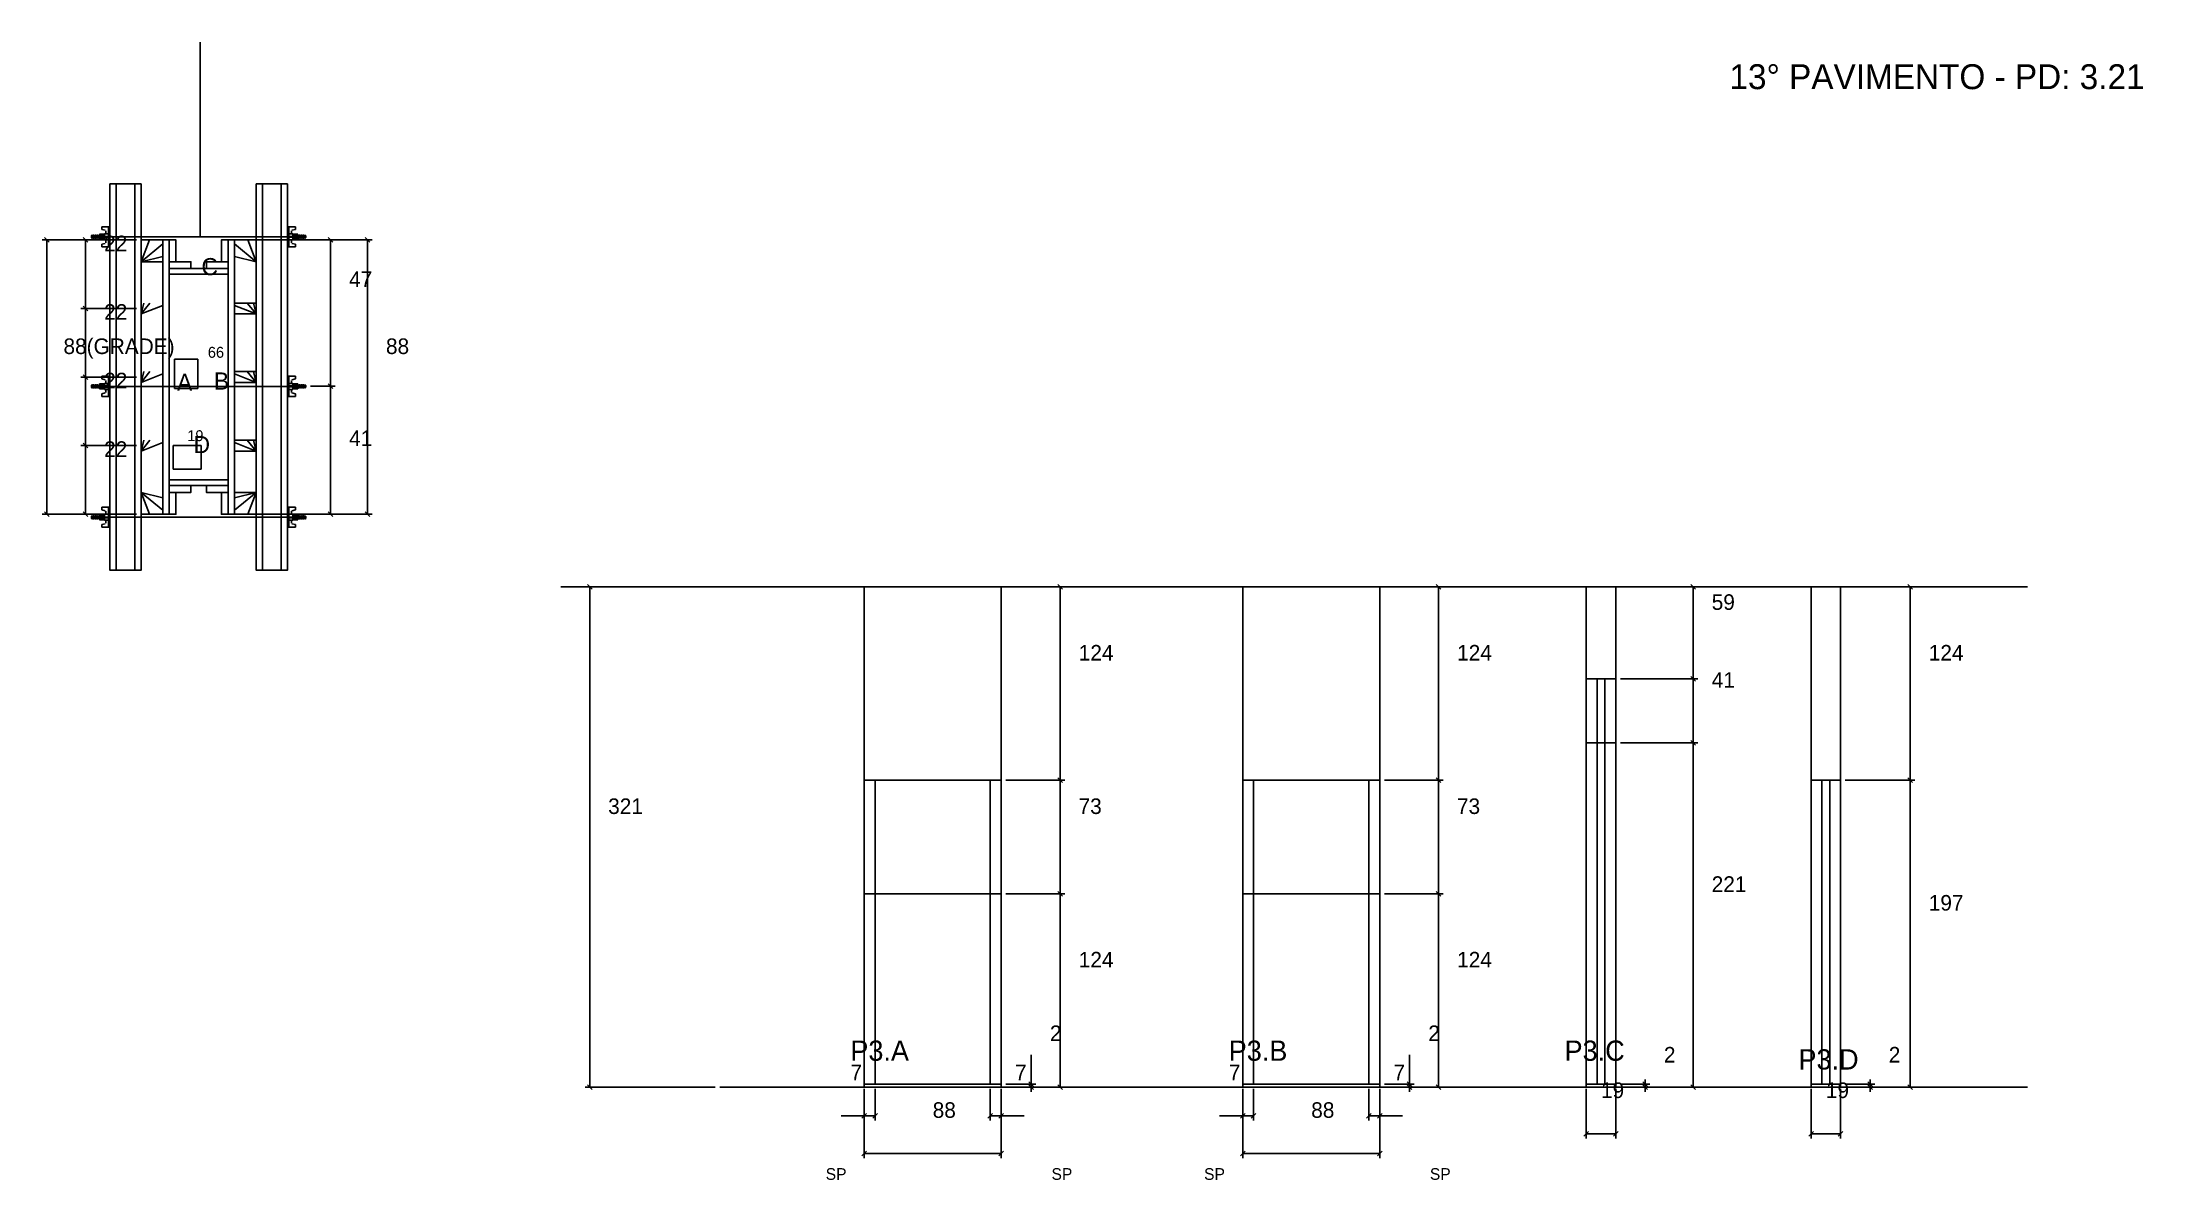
# Model space of a CAD drawing. Header units: metres. Extents: x 7681 to 9030, y 12128 to 12859.
import ezdxf

# ---------------------------------------------------------------- set-up
doc = ezdxf.new("R2010")
doc.units = ezdxf.units.M

msp = doc.modelspace()

# ---------------------------------------------------------------- linework, layer by layer
at = {"layer": '00 - FELIPE', "color": 4}
for p, q in [((8695.8, 12449.8), (8744.4, 12449.8)), ((8741.4, 12408.8), (8741.4, 12449.8)), ((8695.8, 12408.8), (8744.4, 12408.8))]:
    msp.add_line(p, q, dxfattribs=at)
at = {"layer": '00 - FELIPE'}
for p, q in [((8742.9, 12448.3), (8739.9, 12451.3)), ((8739.9, 12410.3), (8742.9, 12407.3))]:
    msp.add_line(p, q, dxfattribs=at)
at = {"layer": 'CHAPA', "color": 1}
for points in [[(7762.6, 12731.5), (7758.6, 12731.5), (7758.6, 12555.5), (7762.6, 12555.5), (7762.6, 12731.5)], [(7762.6, 12731.5), (7758.6, 12731.5), (7758.6, 12555.5), (7762.6, 12555.5), (7762.6, 12731.5)], [(7800.6, 12731.5), (7804.6, 12731.5), (7804.6, 12555.5), (7800.6, 12555.5), (7800.6, 12731.5)], [(7800.6, 12731.5), (7804.6, 12731.5), (7804.6, 12555.5), (7800.6, 12555.5), (7800.6, 12731.5)], [(7800.6, 12709.5), (7800.6, 12713.1), (7762.6, 12713.1), (7762.6, 12709.5), (7800.6, 12709.5)], [(7800.6, 12709.5), (7800.6, 12713.1), (7762.6, 12713.1), (7762.6, 12709.5), (7800.6, 12709.5)], [(7800.6, 12573.9), (7800.6, 12577.5), (7762.6, 12577.5), (7762.6, 12573.9), (7800.6, 12573.9)], [(7800.6, 12573.9), (7800.6, 12577.5), (7762.6, 12577.5), (7762.6, 12573.9), (7800.6, 12573.9)]]:
    msp.add_lwpolyline(points, dxfattribs=at)
at = {"layer": 'COTA', "color": 241}
for p, q in [((7741.6, 12731.5), (7681, 12731.5)), ((7684, 12555.5), (7684, 12731.5)), ((7741.6, 12731.5), (7705.9, 12731.5)), ((7708.9, 12731.5), (7708.9, 12687.5)), ((7807.6, 12731.5), (7893, 12731.5)), ((7841.6, 12731.5), (7869.3, 12731.5)), ((7866.3, 12731.5), (7866.3, 12637.6)), ((7890, 12555.5), (7890, 12731.5)), ((7741.6, 12687.5), (7705.9, 12687.5)), ((7741.6, 12687.5), (7705.9, 12687.5)), ((7708.9, 12687.5), (7708.9, 12643.5)), ((7741.6, 12643.5), (7705.9, 12643.5)), ((7741.6, 12643.5), (7705.9, 12643.5)), ((7708.9, 12643.5), (7708.9, 12599.5)), ((7853.4, 12637.6), (7869.3, 12637.6)), ((7853.4, 12637.6), (7869.3, 12637.6)), ((7866.3, 12555.5), (7866.3, 12637.6)), ((7741.6, 12599.5), (7705.9, 12599.5)), ((7741.6, 12599.5), (7705.9, 12599.5)), ((7708.9, 12599.5), (7708.9, 12555.5)), ((7741.6, 12555.5), (7681, 12555.5)), ((7741.6, 12555.5), (7705.9, 12555.5)), ((7807.6, 12555.5), (7893, 12555.5)), ((7841.6, 12555.5), (7869.3, 12555.5)), ((8297, 12508.8), (8209, 12508.8)), ((8209, 12384.8), (8209, 12508.8)), ((8297, 12384.8), (8297, 12508.8)), ((8540.1, 12508.8), (8452.1, 12508.8)), ((8452.1, 12384.8), (8452.1, 12508.8)), ((8540.1, 12384.8), (8540.1, 12508.8))]:
    msp.add_line(p, q, dxfattribs=at)
at = {"layer": 'COTA'}
for p, q in [((7685.5, 12730), (7682.5, 12733)), ((7710.4, 12730), (7707.4, 12733)), ((7867.8, 12730), (7864.8, 12733)), ((7891.5, 12730), (7888.5, 12733)), ((7707.4, 12689), (7710.4, 12686)), ((7710.4, 12686), (7707.4, 12689)), ((7710.4, 12642), (7707.4, 12645)), ((7707.4, 12645), (7710.4, 12642)), ((7867.8, 12636.1), (7864.8, 12639.1)), ((7864.8, 12639.1), (7867.8, 12636.1)), ((7710.4, 12598), (7707.4, 12601)), ((7707.4, 12601), (7710.4, 12598)), ((7682.5, 12557), (7685.5, 12554)), ((7707.4, 12557), (7710.4, 12554)), ((7864.8, 12557), (7867.8, 12554)), ((7888.5, 12557), (7891.5, 12554)), ((8336.4, 12507.3), (8333.4, 12510.3)), ((8579.4, 12507.3), (8576.4, 12510.3)), ((8742.9, 12507.3), (8739.9, 12510.3)), ((8882.3, 12507.3), (8879.3, 12510.3)), ((8739.9, 12451.3), (8742.9, 12448.3)), ((8742.9, 12407.3), (8739.9, 12410.3)), ((8336.4, 12383.3), (8333.4, 12386.3)), ((8333.4, 12386.3), (8336.4, 12383.3)), ((8576.4, 12386.3), (8579.4, 12383.3)), ((8579.4, 12383.3), (8576.4, 12386.3)), ((8882.3, 12383.3), (8879.3, 12386.3)), ((8879.3, 12386.3), (8882.3, 12383.3)), ((8336.4, 12310.3), (8333.4, 12313.3)), ((8333.4, 12313.3), (8336.4, 12310.3)), ((8576.4, 12313.3), (8579.4, 12310.3)), ((8579.4, 12310.3), (8576.4, 12313.3)), ((8314.8, 12191.3), (8317.8, 12188.3)), ((8317.8, 12186.3), (8314.8, 12189.3)), ((8333.4, 12189.3), (8336.4, 12186.3)), ((8557.8, 12191.3), (8560.8, 12188.3)), ((8560.8, 12186.3), (8557.8, 12189.3)), ((8576.4, 12189.3), (8579.4, 12186.3)), ((8709.1, 12191.3), (8712.1, 12188.3)), ((8712.1, 12186.3), (8709.1, 12189.3)), ((8739.9, 12189.3), (8742.9, 12186.3)), ((8853.5, 12191.3), (8856.5, 12188.3)), ((8856.5, 12186.3), (8853.5, 12189.3)), ((8879.3, 12189.3), (8882.3, 12186.3)), ((8210.5, 12170.8), (8207.5, 12167.8)), ((8214.5, 12167.8), (8217.5, 12170.8)), ((8291.5, 12170.8), (8288.5, 12167.8)), ((8295.5, 12167.8), (8298.5, 12170.8)), ((8453.6, 12170.8), (8450.6, 12167.8)), ((8457.6, 12167.8), (8460.6, 12170.8)), ((8534.6, 12170.8), (8531.6, 12167.8)), ((8538.6, 12167.8), (8541.6, 12170.8)), ((8674.2, 12159.4), (8671.2, 12156.4)), ((8690.2, 12156.4), (8693.2, 12159.4)), ((8818.6, 12159.4), (8815.6, 12156.4)), ((8834.6, 12156.4), (8837.6, 12159.4)), ((8210.5, 12146.7), (8207.5, 12143.7)), ((8295.5, 12143.7), (8298.5, 12146.7)), ((8453.6, 12146.7), (8450.6, 12143.7)), ((8538.6, 12143.7), (8541.6, 12146.7))]:
    msp.add_line(p, q, dxfattribs=at)
at = {"layer": 'COTA', "color": 180}
for p, q in [((7781, 12655.1), (7766, 12655.1)), ((7766, 12655.1), (7766, 12636.1)), ((7781, 12636.1), (7781, 12655.1)), ((7766, 12636.1), (7781, 12636.1)), ((7783.3, 12599.5), (7765.3, 12599.5)), ((7765.3, 12599.5), (7765.3, 12584.5)), ((7783.3, 12584.5), (7783.3, 12599.5)), ((7765.3, 12584.5), (7783.3, 12584.5))]:
    msp.add_line(p, q, dxfattribs=at)
at = {"layer": 'COTA', "color": 4}
for p, q in [((8300, 12508.8), (8337.9, 12508.8)), ((8334.9, 12384.8), (8334.9, 12508.8)), ((8543.1, 12508.8), (8580.9, 12508.8)), ((8577.9, 12384.8), (8577.9, 12508.8)), ((8694.7, 12508.8), (8744.4, 12508.8)), ((8741.4, 12449.8), (8741.4, 12508.8)), ((8839.1, 12508.8), (8883.8, 12508.8)), ((8880.8, 12384.8), (8880.8, 12508.8)), ((8694.7, 12449.8), (8744.4, 12449.8)), ((8694.7, 12408.8), (8744.4, 12408.8)), ((8741.4, 12187.8), (8741.4, 12408.8)), ((8300, 12384.8), (8337.9, 12384.8)), ((8300, 12384.8), (8337.9, 12384.8)), ((8334.9, 12311.8), (8334.9, 12384.8)), ((8543.1, 12384.8), (8580.9, 12384.8)), ((8543.1, 12384.8), (8580.9, 12384.8)), ((8577.9, 12311.8), (8577.9, 12384.8)), ((8839.1, 12384.8), (8883.8, 12384.8)), ((8839.1, 12384.8), (8883.8, 12384.8)), ((8880.8, 12187.8), (8880.8, 12384.8)), ((8300, 12311.8), (8337.9, 12311.8)), ((8300, 12311.8), (8337.9, 12311.8)), ((8334.9, 12187.8), (8334.9, 12311.8)), ((8543.1, 12311.8), (8580.9, 12311.8)), ((8543.1, 12311.8), (8580.9, 12311.8)), ((8577.9, 12187.8), (8577.9, 12311.8)), ((8316.3, 12189.8), (8316.3, 12208.6)), ((8559.3, 12189.8), (8559.3, 12208.6)), ((8209, 12186.8), (8209, 12142.2)), ((8209, 12184.8), (8209, 12166.3)), ((8216, 12186.8), (8216, 12166.3)), ((8290, 12186.8), (8290, 12166.3)), ((8297, 12186.8), (8297, 12142.2)), ((8297, 12184.8), (8297, 12166.3)), ((8300, 12189.8), (8319.3, 12189.8)), ((8300, 12187.8), (8337.9, 12187.8)), ((8300, 12187.8), (8319.3, 12187.8)), ((8316.3, 12187.8), (8316.3, 12189.8)), ((8316.3, 12187.8), (8316.3, 12184.8)), ((8452.1, 12186.8), (8452.1, 12142.2)), ((8452.1, 12184.8), (8452.1, 12166.3)), ((8459.1, 12186.8), (8459.1, 12166.3)), ((8533.1, 12186.8), (8533.1, 12166.3)), ((8540.1, 12186.8), (8540.1, 12142.2)), ((8540.1, 12184.8), (8540.1, 12166.3)), ((8543.1, 12189.8), (8562.3, 12189.8)), ((8543.1, 12187.8), (8580.9, 12187.8)), ((8543.1, 12187.8), (8562.3, 12187.8)), ((8559.3, 12187.8), (8559.3, 12189.8)), ((8559.3, 12187.8), (8559.3, 12184.8)), ((8672.7, 12186.8), (8672.7, 12154.9)), ((8691.7, 12186.8), (8691.7, 12154.9)), ((8694.7, 12189.8), (8713.6, 12189.8)), ((8694.7, 12187.8), (8744.4, 12187.8)), ((8694.7, 12187.8), (8713.6, 12187.8)), ((8710.6, 12189.8), (8710.6, 12192.8)), ((8710.6, 12187.8), (8710.6, 12189.8)), ((8710.6, 12187.8), (8710.6, 12184.8)), ((8817.1, 12186.8), (8817.1, 12154.9)), ((8836.1, 12186.8), (8836.1, 12154.9)), ((8839.1, 12189.8), (8858, 12189.8)), ((8839.1, 12187.8), (8883.8, 12187.8)), ((8839.1, 12187.8), (8858, 12187.8)), ((8855, 12189.8), (8855, 12192.8)), ((8855, 12187.8), (8855, 12189.8)), ((8855, 12187.8), (8855, 12184.8)), ((8209, 12169.3), (8194.3, 12169.3)), ((8216, 12169.3), (8209, 12169.3)), ((8290, 12169.3), (8297, 12169.3)), ((8297, 12169.3), (8311.8, 12169.3)), ((8452.1, 12169.3), (8437.3, 12169.3)), ((8459.1, 12169.3), (8452.1, 12169.3)), ((8533.1, 12169.3), (8540.1, 12169.3)), ((8540.1, 12169.3), (8554.8, 12169.3)), ((8672.7, 12157.9), (8691.7, 12157.9)), ((8817.1, 12157.9), (8836.1, 12157.9)), ((8297, 12145.2), (8209, 12145.2)), ((8540.1, 12145.2), (8452.1, 12145.2))]:
    msp.add_line(p, q, dxfattribs=at)
at = {"layer": 'COTA', "color": 241}
for points in [[(8209, 12384.8), (8297, 12384.8), (8297, 12508.8), (8209, 12508.8), (8209, 12384.8)], [(8452.1, 12384.8), (8540.1, 12384.8), (8540.1, 12508.8), (8452.1, 12508.8), (8452.1, 12384.8)], [(8691.7, 12449.8), (8691.7, 12508.8), (8672.7, 12508.8), (8672.7, 12449.8)], [(8672.7, 12449.8), (8691.7, 12449.8), (8691.7, 12508.8), (8672.7, 12508.8), (8672.7, 12449.8)], [(8836.1, 12384.8), (8836.1, 12508.8), (8817.1, 12508.8), (8817.1, 12384.8)], [(8836.1, 12384.8), (8836.1, 12508.8), (8817.1, 12508.8), (8817.1, 12384.8), (8836.1, 12384.8)]]:
    msp.add_lwpolyline(points, dxfattribs=at)
at = {"layer": 'Hachura'}
for p, q in [((7719.4, 12740), (7719.4, 12738.3)), ((7724.6, 12740), (7719.4, 12740)), ((7719.4, 12738.3), (7721.6, 12737.7)), ((7721.9, 12737.4), (7721.9, 12735.5)), ((7723.6, 12739.8), (7724.6, 12739.8)), ((7723.6, 12739.6), (7724.6, 12739.6)), ((7723.6, 12739.3), (7724.6, 12739.3)), ((7723.6, 12738.8), (7724.6, 12738.8)), ((7723.6, 12738), (7724.6, 12738)), ((7723.7, 12740), (7723.7, 12734.8)), ((7723.7, 12740), (7723.7, 12727.1)), ((7724.6, 12727.1), (7724.6, 12740)), ((7838.6, 12727.1), (7838.6, 12740)), ((7838.6, 12740), (7843.7, 12740)), ((7839.5, 12739.8), (7838.6, 12739.8)), ((7839.5, 12739.6), (7838.6, 12739.6)), ((7839.5, 12739.3), (7838.6, 12739.3)), ((7839.5, 12738.8), (7838.6, 12738.8)), ((7839.5, 12738), (7838.6, 12738)), ((7839.5, 12740), (7839.5, 12727.1)), ((7839.5, 12740), (7839.5, 12734.8)), ((7841.3, 12737.4), (7841.3, 12735.5)), ((7843.7, 12738.3), (7841.5, 12737.7)), ((7843.7, 12740), (7843.7, 12738.3)), ((7713.1, 12734.6), (7712.8, 12734.2)), ((7712.8, 12734.2), (7712.8, 12733)), ((7713.1, 12732.6), (7712.8, 12733)), ((7713.4, 12734.6), (7713.1, 12734.6)), ((7713.1, 12732.6), (7713.1, 12734.6)), ((7713.7, 12732.6), (7713.1, 12733.9)), ((7713.7, 12732.5), (7713.1, 12733.7)), ((7713.1, 12733.1), (7713.4, 12732.5)), ((7713.1, 12732.9), (7713.2, 12732.6)), ((7713.4, 12734.6), (7714.4, 12732.6)), ((7713.4, 12734.6), (7714.4, 12732.6)), ((7713.5, 12734.6), (7714.6, 12732.5)), ((7714.8, 12732.5), (7713.7, 12734.7)), ((7713.7, 12732.6), (7714.4, 12732.6)), ((7714.6, 12734.6), (7713.9, 12734.6)), ((7714.9, 12732.6), (7713.9, 12734.6)), ((7714.6, 12734.6), (7715.5, 12732.6)), ((7714.7, 12734.6), (7715.7, 12732.5)), ((7716, 12732.5), (7714.9, 12734.7)), ((7715.5, 12732.6), (7714.9, 12732.6)), ((7715.3, 12734.6), (7715.1, 12734.6)), ((7715.7, 12734.6), (7715.1, 12734.6)), ((7716.1, 12732.6), (7715.1, 12734.6)), ((7715.7, 12734.6), (7716.7, 12732.6)), ((7715.8, 12734.6), (7716.9, 12732.5)), ((7717.1, 12732.5), (7716.1, 12734.7)), ((7716.3, 12732.6), (7716.1, 12732.6)), ((7716.9, 12734.6), (7716.2, 12734.6)), ((7717.2, 12732.6), (7716.2, 12734.6)), ((7716.3, 12732.6), (7716.7, 12732.6)), ((7716.9, 12734.6), (7717.9, 12732.6)), ((7717.9, 12733.4), (7717.2, 12734.7)), ((7717.2, 12732.6), (7717.9, 12732.6)), ((7717.9, 12734.6), (7717.4, 12734.6)), ((7717.9, 12733.7), (7717.4, 12734.6)), ((7717.9, 12731.9), (7717.9, 12735.2)), ((7717.9, 12735.2), (7721.1, 12735.2)), ((7717.9, 12731.9), (7717.9, 12735.2)), ((7717.9, 12734.2), (7721.1, 12734.2)), ((7717.9, 12732.6), (7721.1, 12732.6)), ((7721.1, 12731.9), (7717.9, 12731.9)), ((7719.4, 12728.8), (7721.6, 12729.3)), ((7719.4, 12727.1), (7719.4, 12728.8)), ((7723.7, 12727.1), (7719.4, 12727.1)), ((7721.1, 12735.5), (7721.1, 12731.6)), ((7723.7, 12735.5), (7721.1, 12735.5)), ((7721.1, 12731.6), (7721.1, 12731.9)), ((7721.1, 12731.6), (7721.1, 12731.9)), ((7721.1, 12731.6), (7723.7, 12731.6)), ((7723.7, 12733.8), (7721.7, 12733.8)), ((7721.7, 12733.3), (7723.7, 12733.3)), ((7721.9, 12729.7), (7721.9, 12731.6)), ((7723.6, 12736.6), (7724.6, 12736.6)), ((7723.6, 12730.5), (7724.6, 12730.5)), ((7723.6, 12729.1), (7724.6, 12729.1)), ((7723.6, 12728.2), (7724.6, 12728.2)), ((7723.6, 12727.8), (7724.6, 12727.8)), ((7723.6, 12727.4), (7724.6, 12727.4)), ((7723.6, 12727.2), (7724.6, 12727.2)), ((7723.7, 12733.5), (7723.7, 12735.5)), ((7723.7, 12734.8), (7723.7, 12734.2)), ((7723.7, 12733.5), (7724.6, 12733.5)), ((7723.7, 12727.1), (7724.6, 12727.1)), ((7724, 12734.5), (7723.8, 12734.5)), ((7723.8, 12732.6), (7724.2, 12732.6)), ((7724.4, 12734.5), (7724, 12734.5)), ((7724.6, 12728), (7724.6, 12735.9)), ((7839.5, 12736.6), (7838.6, 12736.6)), ((7838.6, 12728), (7838.6, 12735.9)), ((7839.5, 12733.5), (7838.6, 12733.5)), ((7839.5, 12730.5), (7838.6, 12730.5)), ((7839.5, 12729.1), (7838.6, 12729.1)), ((7839.5, 12728.2), (7838.6, 12728.2)), ((7839.5, 12727.8), (7838.6, 12727.8)), ((7839.5, 12727.4), (7838.6, 12727.4)), ((7839.5, 12727.2), (7838.6, 12727.2)), ((7839.5, 12727.1), (7838.6, 12727.1)), ((7838.7, 12734.5), (7839.2, 12734.5)), ((7839.3, 12732.6), (7838.9, 12732.6)), ((7839.2, 12734.5), (7839.4, 12734.5)), ((7839.5, 12733.5), (7839.5, 12735.5)), ((7839.5, 12735.5), (7842.1, 12735.5)), ((7839.5, 12734.8), (7839.5, 12734.2)), ((7839.5, 12733.8), (7841.5, 12733.8)), ((7841.5, 12733.3), (7839.5, 12733.3)), ((7842.1, 12731.6), (7839.5, 12731.6)), ((7839.5, 12727.1), (7843.7, 12727.1)), ((7841.3, 12729.7), (7841.3, 12731.6)), ((7843.7, 12728.8), (7841.5, 12729.3)), ((7842.1, 12735.5), (7842.1, 12731.6)), ((7845.3, 12735.2), (7842.1, 12735.2)), ((7845.3, 12734.2), (7842.1, 12734.2)), ((7845.3, 12732.6), (7842.1, 12732.6)), ((7842.1, 12731.9), (7845.3, 12731.9)), ((7842.1, 12731.6), (7842.1, 12731.9)), ((7842.1, 12731.6), (7842.1, 12731.9)), ((7843.7, 12727.1), (7843.7, 12728.8)), ((7845.2, 12731.9), (7845.2, 12735.2)), ((7845.3, 12731.9), (7845.3, 12735.2)), ((7845.3, 12733.4), (7845.9, 12734.7)), ((7846.2, 12734.6), (7845.3, 12732.6)), ((7845.3, 12734.6), (7845.7, 12734.6)), ((7845.3, 12733.7), (7845.7, 12734.6)), ((7845.9, 12732.6), (7845.3, 12732.6)), ((7845.9, 12732.6), (7846.9, 12734.6)), ((7846, 12732.5), (7847.1, 12734.7)), ((7847.3, 12734.6), (7846.2, 12732.5)), ((7846.2, 12734.6), (7846.9, 12734.6)), ((7847.4, 12734.6), (7846.4, 12732.6)), ((7846.9, 12732.6), (7846.4, 12732.6)), ((7846.9, 12732.6), (7847.1, 12732.6)), ((7847.1, 12732.6), (7848, 12734.6)), ((7847.2, 12732.5), (7848.2, 12734.7)), ((7847.4, 12734.6), (7848, 12734.6)), ((7848.5, 12734.6), (7847.4, 12732.5)), ((7848.6, 12734.6), (7847.6, 12732.6)), ((7847.6, 12732.6), (7848.2, 12732.6)), ((7847.8, 12734.6), (7848, 12734.6)), ((7848.2, 12732.6), (7849.2, 12734.6)), ((7848.3, 12732.5), (7849.4, 12734.7)), ((7848.6, 12734.6), (7849.2, 12734.6)), ((7849.6, 12734.6), (7848.6, 12732.5)), ((7849.7, 12734.6), (7848.8, 12732.6)), ((7849.7, 12734.6), (7848.8, 12732.6)), ((7849.4, 12732.6), (7848.8, 12732.6)), ((7849.4, 12732.6), (7850, 12733.9)), ((7849.5, 12732.5), (7850, 12733.7)), ((7849.7, 12734.6), (7850, 12734.6)), ((7850, 12733.1), (7849.7, 12732.5)), ((7850, 12732.9), (7849.9, 12732.6)), ((7850, 12734.6), (7850.4, 12734.2)), ((7850, 12732.6), (7850, 12734.6)), ((7850, 12732.6), (7850.4, 12733)), ((7850.4, 12734.2), (7850.4, 12733)), ((7724.6, 12644), (7719.4, 12644)), ((7719.4, 12644), (7719.4, 12642.3)), ((7723.6, 12643.8), (7724.6, 12643.8)), ((7723.6, 12643.6), (7724.6, 12643.6)), ((7723.6, 12643.3), (7724.6, 12643.3)), ((7723.6, 12642.8), (7724.6, 12642.8)), ((7723.7, 12644), (7723.7, 12638.8)), ((7723.7, 12644), (7723.7, 12631.1)), ((7724.6, 12631.1), (7724.6, 12644)), ((7838.6, 12631.1), (7838.6, 12644)), ((7838.6, 12644), (7843.7, 12644)), ((7839.5, 12643.8), (7838.6, 12643.8)), ((7839.5, 12643.6), (7838.6, 12643.6)), ((7839.5, 12643.3), (7838.6, 12643.3)), ((7839.5, 12642.8), (7838.6, 12642.8)), ((7839.5, 12644), (7839.5, 12631.1)), ((7839.5, 12644), (7839.5, 12638.8)), ((7843.7, 12644), (7843.7, 12642.3)), ((7713.1, 12638.6), (7712.8, 12638.2)), ((7712.8, 12638.2), (7712.8, 12637)), ((7713.1, 12636.6), (7712.8, 12637)), ((7713.4, 12638.6), (7713.1, 12638.6)), ((7713.1, 12636.6), (7713.1, 12638.6)), ((7713.7, 12636.6), (7713.1, 12637.9)), ((7713.7, 12636.5), (7713.1, 12637.7)), ((7713.1, 12637.1), (7713.4, 12636.5)), ((7713.1, 12636.9), (7713.2, 12636.6)), ((7713.4, 12638.6), (7714.4, 12636.6)), ((7713.4, 12638.6), (7714.4, 12636.6)), ((7713.5, 12638.6), (7714.6, 12636.5)), ((7714.8, 12636.5), (7713.7, 12638.7)), ((7713.7, 12636.6), (7714.4, 12636.6)), ((7714.6, 12638.6), (7713.9, 12638.6)), ((7714.9, 12636.6), (7713.9, 12638.6)), ((7714.6, 12638.6), (7715.5, 12636.6)), ((7714.7, 12638.6), (7715.7, 12636.5)), ((7716, 12636.5), (7714.9, 12638.7)), ((7715.5, 12636.6), (7714.9, 12636.6)), ((7716.1, 12636.6), (7715.1, 12638.6)), ((7715.7, 12638.6), (7715.1, 12638.6)), ((7715.3, 12638.6), (7715.1, 12638.6)), ((7715.7, 12638.6), (7716.7, 12636.6)), ((7715.8, 12638.6), (7716.9, 12636.5)), ((7717.1, 12636.5), (7716.1, 12638.7)), ((7716.3, 12636.6), (7716.1, 12636.6)), ((7716.9, 12638.6), (7716.2, 12638.6)), ((7717.2, 12636.6), (7716.2, 12638.6)), ((7716.3, 12636.6), (7716.7, 12636.6)), ((7716.9, 12638.6), (7717.9, 12636.6)), ((7717.9, 12637.4), (7717.2, 12638.7)), ((7717.2, 12636.6), (7717.9, 12636.6)), ((7717.9, 12638.6), (7717.4, 12638.6)), ((7717.9, 12637.7), (7717.4, 12638.6)), ((7717.9, 12635.9), (7717.9, 12639.2)), ((7717.9, 12639.2), (7721.1, 12639.2)), ((7717.9, 12635.9), (7717.9, 12639.2)), ((7717.9, 12638.2), (7721.1, 12638.2)), ((7717.9, 12636.6), (7721.1, 12636.6)), ((7721.1, 12635.9), (7717.9, 12635.9)), ((7719.4, 12642.3), (7721.6, 12641.7)), ((7719.4, 12632.8), (7721.6, 12633.3)), ((7719.4, 12631.1), (7719.4, 12632.8)), ((7723.7, 12631.1), (7719.4, 12631.1)), ((7721.1, 12639.5), (7721.1, 12635.6)), ((7723.7, 12639.5), (7721.1, 12639.5)), ((7721.1, 12635.6), (7721.1, 12635.9)), ((7721.1, 12635.6), (7721.1, 12635.9)), ((7721.1, 12635.6), (7723.7, 12635.6)), ((7723.7, 12637.8), (7721.7, 12637.8)), ((7721.7, 12637.3), (7723.7, 12637.3)), ((7721.9, 12641.4), (7721.9, 12639.5)), ((7721.9, 12633.7), (7721.9, 12635.6)), ((7723.6, 12642), (7724.6, 12642)), ((7723.6, 12640.6), (7724.6, 12640.6)), ((7723.6, 12634.5), (7724.6, 12634.5)), ((7723.6, 12633.1), (7724.6, 12633.1)), ((7723.6, 12632.2), (7724.6, 12632.2)), ((7723.6, 12631.8), (7724.6, 12631.8)), ((7723.6, 12631.4), (7724.6, 12631.4)), ((7723.6, 12631.2), (7724.6, 12631.2)), ((7723.7, 12637.5), (7723.7, 12639.5)), ((7723.7, 12638.8), (7723.7, 12638.2)), ((7723.7, 12637.5), (7724.6, 12637.5)), ((7723.7, 12631.1), (7724.6, 12631.1)), ((7724, 12638.5), (7723.8, 12638.5)), ((7723.8, 12636.6), (7724.2, 12636.6)), ((7724.4, 12638.5), (7724, 12638.5)), ((7724.6, 12632), (7724.6, 12639.9)), ((7839.5, 12642), (7838.6, 12642)), ((7839.5, 12640.6), (7838.6, 12640.6)), ((7838.6, 12632), (7838.6, 12639.9)), ((7839.5, 12637.5), (7838.6, 12637.5)), ((7839.5, 12634.5), (7838.6, 12634.5)), ((7839.5, 12633.1), (7838.6, 12633.1)), ((7839.5, 12632.2), (7838.6, 12632.2)), ((7839.5, 12631.8), (7838.6, 12631.8)), ((7839.5, 12631.4), (7838.6, 12631.4)), ((7839.5, 12631.2), (7838.6, 12631.2)), ((7839.5, 12631.1), (7838.6, 12631.1)), ((7838.7, 12638.5), (7839.2, 12638.5)), ((7839.3, 12636.6), (7838.9, 12636.6)), ((7839.2, 12638.5), (7839.4, 12638.5)), ((7839.5, 12639.5), (7842.1, 12639.5)), ((7839.5, 12637.5), (7839.5, 12639.5)), ((7839.5, 12638.8), (7839.5, 12638.2)), ((7839.5, 12637.8), (7841.5, 12637.8)), ((7841.5, 12637.3), (7839.5, 12637.3)), ((7842.1, 12635.6), (7839.5, 12635.6)), ((7839.5, 12631.1), (7843.7, 12631.1)), ((7841.3, 12641.4), (7841.3, 12639.5)), ((7841.3, 12633.7), (7841.3, 12635.6)), ((7843.7, 12642.3), (7841.5, 12641.7)), ((7843.7, 12632.8), (7841.5, 12633.3)), ((7842.1, 12639.5), (7842.1, 12635.6)), ((7845.3, 12639.2), (7842.1, 12639.2)), ((7845.3, 12638.2), (7842.1, 12638.2)), ((7845.3, 12636.6), (7842.1, 12636.6)), ((7842.1, 12635.6), (7842.1, 12635.9)), ((7842.1, 12635.6), (7842.1, 12635.9)), ((7842.1, 12635.9), (7845.3, 12635.9)), ((7843.7, 12631.1), (7843.7, 12632.8)), ((7845.2, 12635.9), (7845.2, 12639.2)), ((7845.3, 12635.9), (7845.3, 12639.2)), ((7845.3, 12637.4), (7845.9, 12638.7)), ((7846.2, 12638.6), (7845.3, 12636.6)), ((7845.3, 12637.7), (7845.7, 12638.6)), ((7845.3, 12638.6), (7845.7, 12638.6)), ((7845.9, 12636.6), (7845.3, 12636.6)), ((7845.9, 12636.6), (7846.9, 12638.6)), ((7846, 12636.5), (7847.1, 12638.7)), ((7846.2, 12638.6), (7846.9, 12638.6)), ((7847.3, 12638.6), (7846.2, 12636.5)), ((7847.4, 12638.6), (7846.4, 12636.6)), ((7846.9, 12636.6), (7846.4, 12636.6)), ((7846.9, 12636.6), (7847.1, 12636.6)), ((7847.1, 12636.6), (7848, 12638.6)), ((7847.2, 12636.5), (7848.2, 12638.7)), ((7847.4, 12638.6), (7848, 12638.6)), ((7848.5, 12638.6), (7847.4, 12636.5)), ((7848.6, 12638.6), (7847.6, 12636.6)), ((7847.6, 12636.6), (7848.2, 12636.6)), ((7847.8, 12638.6), (7848, 12638.6)), ((7848.2, 12636.6), (7849.2, 12638.6)), ((7848.3, 12636.5), (7849.4, 12638.7)), ((7849.6, 12638.6), (7848.6, 12636.5)), ((7848.6, 12638.6), (7849.2, 12638.6)), ((7849.7, 12638.6), (7848.8, 12636.6)), ((7849.7, 12638.6), (7848.8, 12636.6)), ((7849.4, 12636.6), (7848.8, 12636.6)), ((7849.4, 12636.6), (7850, 12637.9)), ((7849.5, 12636.5), (7850, 12637.7)), ((7849.7, 12638.6), (7850, 12638.6)), ((7850, 12637.1), (7849.7, 12636.5)), ((7850, 12636.9), (7849.9, 12636.6)), ((7850, 12636.6), (7850, 12638.6)), ((7850, 12638.6), (7850.4, 12638.2)), ((7850, 12636.6), (7850.4, 12637)), ((7850.4, 12638.2), (7850.4, 12637)), ((7713.1, 12554.4), (7712.8, 12554.1)), ((7712.8, 12552.8), (7712.8, 12554.1)), ((7713.1, 12552.5), (7712.8, 12552.8)), ((7713.1, 12553.9), (7713.4, 12554.6)), ((7713.7, 12554.5), (7713.1, 12553.4)), ((7713.7, 12554.4), (7713.1, 12553.1)), ((7713.1, 12554.2), (7713.2, 12554.4)), ((7713.1, 12554.4), (7713.1, 12552.5)), ((7713.4, 12552.5), (7713.1, 12552.5)), ((7713.4, 12552.5), (7714.4, 12554.4)), ((7713.4, 12552.5), (7714.4, 12554.4)), ((7713.5, 12552.4), (7714.6, 12554.6)), ((7714.8, 12554.5), (7713.7, 12552.4)), ((7713.7, 12554.4), (7714.4, 12554.4)), ((7714.9, 12554.4), (7713.9, 12552.5)), ((7714.6, 12552.5), (7713.9, 12552.5)), ((7714.6, 12552.5), (7715.5, 12554.4)), ((7714.7, 12552.4), (7715.7, 12554.6)), ((7716, 12554.5), (7714.9, 12552.4)), ((7715.5, 12554.4), (7714.9, 12554.4)), ((7716.1, 12554.4), (7715.1, 12552.5)), ((7715.7, 12552.5), (7715.1, 12552.5)), ((7715.3, 12552.5), (7715.1, 12552.5)), ((7715.7, 12552.5), (7716.7, 12554.4)), ((7715.8, 12552.4), (7716.9, 12554.6)), ((7717.1, 12554.5), (7716.1, 12552.4)), ((7716.3, 12554.4), (7716.1, 12554.4)), ((7717.2, 12554.4), (7716.2, 12552.5)), ((7716.9, 12552.5), (7716.2, 12552.5)), ((7716.3, 12554.4), (7716.7, 12554.4)), ((7716.9, 12552.5), (7717.9, 12554.4)), ((7717.2, 12554.4), (7717.9, 12554.4)), ((7717.9, 12553.7), (7717.2, 12552.4)), ((7717.9, 12553.4), (7717.4, 12552.5)), ((7717.9, 12552.5), (7717.4, 12552.5)), ((7717.9, 12555.2), (7717.9, 12551.9)), ((7721.1, 12555.2), (7717.9, 12555.2)), ((7717.9, 12555.2), (7717.9, 12551.9)), ((7717.9, 12554.4), (7721.1, 12554.4)), ((7717.9, 12552.9), (7721.1, 12552.9)), ((7717.9, 12551.9), (7721.1, 12551.9)), ((7719.4, 12560), (7719.4, 12558.3)), ((7723.7, 12560), (7719.4, 12560)), ((7719.4, 12558.3), (7721.6, 12557.7)), ((7719.4, 12548.8), (7721.6, 12549.3)), ((7719.4, 12547.1), (7719.4, 12548.8)), ((7721.1, 12551.6), (7721.1, 12555.5)), ((7721.1, 12555.5), (7723.7, 12555.5)), ((7721.1, 12555.5), (7721.1, 12555.2)), ((7721.1, 12555.5), (7721.1, 12555.2)), ((7723.7, 12551.6), (7721.1, 12551.6)), ((7721.7, 12553.7), (7723.7, 12553.7)), ((7723.7, 12553.2), (7721.7, 12553.2)), ((7721.9, 12557.4), (7721.9, 12555.5)), ((7721.9, 12549.7), (7721.9, 12551.6)), ((7723.6, 12559.8), (7724.6, 12559.8)), ((7723.6, 12559.6), (7724.6, 12559.6)), ((7723.6, 12559.3), (7724.6, 12559.3)), ((7723.6, 12558.8), (7724.6, 12558.8)), ((7723.6, 12558), (7724.6, 12558)), ((7723.6, 12556.6), (7724.6, 12556.6)), ((7723.6, 12550.5), (7724.6, 12550.5)), ((7723.6, 12549.1), (7724.6, 12549.1)), ((7723.6, 12548.2), (7724.6, 12548.2)), ((7723.7, 12547.1), (7723.7, 12560)), ((7723.7, 12560), (7724.6, 12560)), ((7723.7, 12553.5), (7724.6, 12553.5)), ((7723.7, 12553.5), (7723.7, 12551.6)), ((7723.7, 12552.2), (7723.7, 12552.9)), ((7723.7, 12547.1), (7723.7, 12552.2)), ((7723.8, 12554.5), (7724.2, 12554.5)), ((7724, 12552.6), (7723.8, 12552.6)), ((7724.4, 12552.6), (7724, 12552.6)), ((7724.6, 12560), (7724.6, 12547.1)), ((7724.6, 12559), (7724.6, 12551.2)), ((7838.6, 12560), (7838.6, 12547.1)), ((7839.5, 12560), (7838.6, 12560)), ((7839.5, 12559.8), (7838.6, 12559.8)), ((7839.5, 12559.6), (7838.6, 12559.6)), ((7839.5, 12559.3), (7838.6, 12559.3)), ((7838.6, 12559), (7838.6, 12551.2)), ((7839.5, 12558.8), (7838.6, 12558.8)), ((7839.5, 12558), (7838.6, 12558)), ((7839.5, 12556.6), (7838.6, 12556.6)), ((7839.5, 12553.5), (7838.6, 12553.5)), ((7839.5, 12550.5), (7838.6, 12550.5)), ((7839.5, 12549.1), (7838.6, 12549.1)), ((7839.5, 12548.2), (7838.6, 12548.2)), ((7838.7, 12552.6), (7839.2, 12552.6)), ((7839.3, 12554.5), (7838.9, 12554.5)), ((7839.2, 12552.6), (7839.4, 12552.6)), ((7839.5, 12560), (7843.7, 12560)), ((7839.5, 12547.1), (7839.5, 12560)), ((7842.1, 12555.5), (7839.5, 12555.5)), ((7841.5, 12553.7), (7839.5, 12553.7)), ((7839.5, 12553.5), (7839.5, 12551.6)), ((7839.5, 12553.2), (7841.5, 12553.2)), ((7839.5, 12552.2), (7839.5, 12552.9)), ((7839.5, 12547.1), (7839.5, 12552.2)), ((7839.5, 12551.6), (7842.1, 12551.6)), ((7841.3, 12557.4), (7841.3, 12555.5)), ((7841.3, 12549.7), (7841.3, 12551.6)), ((7843.7, 12558.3), (7841.5, 12557.7)), ((7843.7, 12548.8), (7841.5, 12549.3)), ((7842.1, 12555.5), (7842.1, 12555.2)), ((7842.1, 12555.5), (7842.1, 12555.2)), ((7842.1, 12551.6), (7842.1, 12555.5)), ((7842.1, 12555.2), (7845.3, 12555.2)), ((7845.3, 12554.4), (7842.1, 12554.4)), ((7845.3, 12552.9), (7842.1, 12552.9)), ((7845.3, 12551.9), (7842.1, 12551.9)), ((7843.7, 12560), (7843.7, 12558.3)), ((7843.7, 12547.1), (7843.7, 12548.8)), ((7845.2, 12555.2), (7845.2, 12551.9)), ((7845.3, 12555.2), (7845.3, 12551.9)), ((7845.9, 12554.4), (7845.3, 12554.4)), ((7846.2, 12552.5), (7845.3, 12554.4)), ((7845.3, 12553.7), (7845.9, 12552.4)), ((7845.3, 12553.4), (7845.7, 12552.5)), ((7845.3, 12552.5), (7845.7, 12552.5)), ((7845.9, 12554.4), (7846.9, 12552.5)), ((7846, 12554.5), (7847.1, 12552.4)), ((7847.3, 12552.4), (7846.2, 12554.6)), ((7846.2, 12552.5), (7846.9, 12552.5)), ((7847.4, 12552.5), (7846.4, 12554.4)), ((7846.9, 12554.4), (7846.4, 12554.4)), ((7846.9, 12554.4), (7847.1, 12554.4)), ((7847.1, 12554.4), (7848, 12552.5)), ((7847.2, 12554.5), (7848.2, 12552.4)), ((7848.5, 12552.4), (7847.4, 12554.6)), ((7847.4, 12552.5), (7848, 12552.5)), ((7847.6, 12554.4), (7848.2, 12554.4)), ((7848.6, 12552.5), (7847.6, 12554.4)), ((7847.8, 12552.5), (7848, 12552.5)), ((7848.2, 12554.4), (7849.2, 12552.5)), ((7848.3, 12554.5), (7849.4, 12552.4)), ((7849.6, 12552.4), (7848.6, 12554.6)), ((7848.6, 12552.5), (7849.2, 12552.5)), ((7849.4, 12554.4), (7848.8, 12554.4)), ((7849.7, 12552.5), (7848.8, 12554.4)), ((7849.7, 12552.5), (7848.8, 12554.4)), ((7849.4, 12554.4), (7850, 12553.1)), ((7849.5, 12554.5), (7850, 12553.4)), ((7850, 12553.9), (7849.7, 12554.6)), ((7849.7, 12552.5), (7850, 12552.5)), ((7850, 12554.2), (7849.9, 12554.4)), ((7850, 12554.4), (7850, 12552.5)), ((7850, 12554.4), (7850.4, 12554.1)), ((7850, 12552.5), (7850.4, 12552.8)), ((7850.4, 12552.8), (7850.4, 12554.1)), ((7724.6, 12547.1), (7719.4, 12547.1)), ((7723.6, 12547.8), (7724.6, 12547.8)), ((7723.6, 12547.4), (7724.6, 12547.4)), ((7723.6, 12547.2), (7724.6, 12547.2)), ((7839.5, 12547.8), (7838.6, 12547.8)), ((7839.5, 12547.4), (7838.6, 12547.4)), ((7839.5, 12547.2), (7838.6, 12547.2)), ((7838.6, 12547.1), (7843.7, 12547.1))]:
    msp.add_line(p, q, dxfattribs=at)
at = {"layer": 'Hachura', "color": 251}
for p, q in [((7849.4, 12733.5), (7717.6, 12733.5)), ((7849.4, 12637.5), (7717.6, 12637.5)), ((7849.4, 12553.5), (7717.6, 12553.5))]:
    msp.add_line(p, q, dxfattribs=at)
for points in [[(7762.6, 12731.5), (7758.6, 12731.5), (7758.6, 12555.5), (7762.6, 12555.5), (7762.6, 12731.5)], [(7762.6, 12717.5), (7767, 12717.5), (7767, 12731.5), (7762.6, 12731.5), (7762.6, 12717.5)], [(7800.6, 12717.5), (7796.2, 12717.5), (7796.2, 12731.5), (7800.6, 12731.5), (7800.6, 12717.5)], [(7800.6, 12731.5), (7804.6, 12731.5), (7804.6, 12555.5), (7800.6, 12555.5), (7800.6, 12731.5)], [(7762.6, 12713.1), (7762.6, 12717.5), (7776.6, 12717.5), (7776.6, 12713.1), (7762.6, 12713.1)], [(7800.6, 12709.5), (7800.6, 12713.1), (7762.6, 12713.1), (7762.6, 12709.5), (7800.6, 12709.5)], [(7800.6, 12709.5), (7800.6, 12713.1), (7762.6, 12713.1), (7762.6, 12709.5), (7800.6, 12709.5)], [(7800.6, 12713.1), (7800.6, 12717.5), (7786.6, 12717.5), (7786.6, 12713.1), (7800.6, 12713.1)], [(7800.6, 12573.9), (7800.6, 12577.5), (7762.6, 12577.5), (7762.6, 12573.9), (7800.6, 12573.9)], [(7800.6, 12573.9), (7800.6, 12577.5), (7762.6, 12577.5), (7762.6, 12573.9), (7800.6, 12573.9)], [(7762.6, 12569.5), (7762.6, 12573.9), (7776.6, 12573.9), (7776.6, 12569.5), (7762.6, 12569.5)], [(7762.6, 12569.5), (7767, 12569.5), (7767, 12555.5), (7762.6, 12555.5), (7762.6, 12569.5)], [(7800.6, 12569.5), (7800.6, 12573.9), (7786.6, 12573.9), (7786.6, 12569.5), (7800.6, 12569.5)], [(7800.6, 12569.5), (7796.2, 12569.5), (7796.2, 12555.5), (7800.6, 12555.5), (7800.6, 12569.5)], [(8691.7, 12187.8), (8691.7, 12408.8), (8672.7, 12408.8), (8672.7, 12187.8), (8691.7, 12187.8)], [(8209, 12384.8), (8209, 12311.8), (8297, 12311.8), (8297, 12384.8), (8209, 12384.8)], [(8452.1, 12384.8), (8452.1, 12311.8), (8540.1, 12311.8), (8540.1, 12384.8), (8452.1, 12384.8)], [(8836.1, 12187.8), (8836.1, 12384.8), (8817.1, 12384.8), (8817.1, 12187.8), (8836.1, 12187.8)], [(8297, 12187.8), (8297, 12311.8), (8209, 12311.8), (8209, 12187.8), (8297, 12187.8)], [(8540.1, 12311.8), (8452.1, 12311.8), (8452.1, 12187.8), (8540.1, 12187.8), (8540.1, 12311.8)]]:
    msp.add_lwpolyline(points, dxfattribs=at)
at = {"layer": 'Madeira', "color": 126}
for p, q in [((7744.6, 12717.5), (7750, 12731.5)), ((7744.6, 12717.5), (7758.6, 12729)), ((7818.6, 12717.5), (7804.6, 12729)), ((7818.6, 12717.5), (7813.2, 12731.5)), ((7744.6, 12717.5), (7758.6, 12721)), ((7818.6, 12717.5), (7804.6, 12721)), ((7744.6, 12684), (7750.3, 12691)), ((7744.6, 12684), (7746.3, 12691)), ((7744.6, 12684), (7758.6, 12689.5)), ((7818.6, 12684), (7804.6, 12689.5)), ((7818.6, 12684), (7812.8, 12691)), ((7818.6, 12684), (7816.8, 12691)), ((7744.6, 12640), (7746.3, 12647)), ((7744.6, 12640), (7750.3, 12647)), ((7744.6, 12640), (7758.6, 12645.5)), ((7818.6, 12640), (7804.6, 12645.5)), ((7818.6, 12640), (7812.8, 12647)), ((7818.6, 12640), (7816.8, 12647)), ((7744.6, 12596), (7746.3, 12603)), ((7744.6, 12596), (7750.3, 12603)), ((7818.6, 12596), (7812.8, 12603)), ((7818.6, 12596), (7816.8, 12603)), ((7744.6, 12596), (7758.6, 12601.5)), ((7818.6, 12596), (7804.6, 12601.5)), ((7744.6, 12569.5), (7750, 12555.5)), ((7744.6, 12569.5), (7758.6, 12566.1)), ((7744.6, 12569.5), (7758.6, 12558)), ((7818.6, 12569.5), (7804.6, 12566.1)), ((7818.6, 12569.5), (7804.6, 12558)), ((7818.6, 12569.5), (7813.1, 12555.5))]:
    msp.add_line(p, q, dxfattribs=at)
for points in [[(7744.6, 12555.5), (7758.6, 12555.5), (7758.6, 12731.5), (7744.6, 12731.5), (7744.6, 12555.5)], [(7744.6, 12717.5), (7758.6, 12717.5), (7758.6, 12731.5), (7744.6, 12731.5), (7744.6, 12717.5)], [(7818.6, 12555.5), (7804.6, 12555.5), (7804.6, 12731.5), (7818.6, 12731.5), (7818.6, 12555.5)], [(7818.6, 12684), (7818.6, 12691), (7804.6, 12691), (7804.6, 12684), (7818.6, 12684)], [(7818.6, 12640), (7818.6, 12647), (7804.6, 12647), (7804.6, 12640), (7818.6, 12640)], [(7818.6, 12596), (7818.6, 12603), (7804.6, 12603), (7804.6, 12596), (7818.6, 12596)], [(7818.6, 12569.5), (7804.6, 12569.5), (7804.6, 12555.5), (7818.6, 12555.5), (7818.6, 12569.5)]]:
    msp.add_lwpolyline(points, dxfattribs=at)
at = {"layer": 'NIVEL 2° PAV.', "color": 4}
for p, q in [((8029.7, 12508.8), (8035.9, 12508.8)), ((8032.9, 12187.8), (8032.9, 12508.8)), ((8113.4, 12187.8), (8029.9, 12187.8))]:
    msp.add_line(p, q, dxfattribs=at)
at = {"layer": 'NIVEL 2° PAV.'}
for p, q in [((8034.4, 12507.3), (8031.4, 12510.3)), ((8031.4, 12189.3), (8034.4, 12186.3))]:
    msp.add_line(p, q, dxfattribs=at)
at = {"layer": 'Nível', "color": 4}
for p, q in [((8014.2, 12508.8), (8956.2, 12508.8)), ((8116.4, 12187.8), (8956.2, 12187.8))]:
    msp.add_line(p, q, dxfattribs=at)
at = {"layer": 'Painéis', "color": 200}
for p, q in [((8672.7, 12449.8), (8691.7, 12449.8)), ((8672.7, 12449.8), (8672.7, 12189.8)), ((8691.7, 12189.8), (8691.7, 12449.8)), ((8672.7, 12408.8), (8691.7, 12408.8)), ((8209, 12384.8), (8209, 12187.8)), ((8297, 12384.8), (8209, 12384.8)), ((8297, 12187.8), (8297, 12384.8)), ((8452.1, 12384.8), (8452.1, 12187.8)), ((8540.1, 12384.8), (8452.1, 12384.8)), ((8540.1, 12187.8), (8540.1, 12384.8)), ((8817.1, 12384.8), (8836.1, 12384.8)), ((8817.1, 12384.8), (8817.1, 12189.8)), ((8836.1, 12189.8), (8836.1, 12384.8)), ((8297, 12311.8), (8209, 12311.8)), ((8540.1, 12311.8), (8452.1, 12311.8)), ((8209, 12189.8), (8297, 12189.8)), ((8452.1, 12189.8), (8540.1, 12189.8)), ((8672.7, 12189.8), (8691.7, 12189.8)), ((8817.1, 12189.8), (8836.1, 12189.8))]:
    msp.add_line(p, q, dxfattribs=at)
for points in [[(7762.6, 12577.5), (7800.6, 12577.5), (7800.6, 12709.5), (7762.6, 12709.5), (7762.6, 12577.5)], [(8297, 12189.8), (8209, 12189.8), (8209, 12187.8), (8297, 12187.8), (8297, 12189.8)], [(8540.1, 12189.8), (8452.1, 12189.8), (8452.1, 12187.8), (8540.1, 12187.8), (8540.1, 12189.8)], [(8672.7, 12189.8), (8691.7, 12189.8), (8691.7, 12187.8), (8672.7, 12187.8), (8672.7, 12189.8)], [(8817.1, 12189.8), (8836.1, 12189.8), (8836.1, 12187.8), (8817.1, 12187.8), (8817.1, 12189.8)]]:
    msp.add_lwpolyline(points, dxfattribs=at)
at = {"layer": 'Perfil Metálico', "color": 224}
for points in [[(7724.6, 12767.5), (7744.6, 12767.5), (7744.6, 12519.5), (7724.6, 12519.5), (7724.6, 12767.5)], [(7740.6, 12519.5), (7728.6, 12519.5), (7728.6, 12767.5), (7740.6, 12767.5), (7740.6, 12519.5)], [(7838.6, 12767.5), (7818.6, 12767.5), (7818.6, 12519.5), (7838.6, 12519.5), (7838.6, 12767.5)], [(7822.6, 12519.5), (7834.6, 12519.5), (7834.6, 12767.5), (7822.6, 12767.5), (7822.6, 12519.5)]]:
    msp.add_lwpolyline(points, dxfattribs=at)
at = {"layer": 'SARR_2.2x7', "color": 40}
for p, q in [((8679.7, 12408.8), (8679.7, 12449.8)), ((8684.7, 12408.8), (8684.7, 12449.8)), ((8679.7, 12408.8), (8679.7, 12189.8)), ((8684.7, 12408.8), (8684.7, 12189.8)), ((8216, 12311.8), (8216, 12384.8)), ((8290, 12311.8), (8290, 12384.8)), ((8459.1, 12311.8), (8459.1, 12384.8)), ((8533.1, 12311.8), (8533.1, 12384.8)), ((8824.1, 12384.8), (8824.1, 12189.8)), ((8829.1, 12384.8), (8829.1, 12189.8)), ((8216, 12189.8), (8216, 12311.8)), ((8290, 12189.8), (8290, 12311.8)), ((8459.1, 12189.8), (8459.1, 12311.8)), ((8533.1, 12189.8), (8533.1, 12311.8))]:
    msp.add_line(p, q, dxfattribs=at)
at = {"layer": 'SARRAFO', "color": 251}
for points in [[(7767, 12731.5), (7767, 12717.5), (7762.6, 12717.5), (7762.6, 12731.5), (7767, 12731.5)], [(7796.2, 12731.5), (7796.2, 12717.5), (7800.6, 12717.5), (7800.6, 12731.5), (7796.2, 12731.5)], [(7776.6, 12717.5), (7762.6, 12717.5), (7762.6, 12713.1), (7776.6, 12713.1), (7776.6, 12717.5)], [(7786.6, 12717.5), (7800.6, 12717.5), (7800.6, 12713.1), (7786.6, 12713.1), (7786.6, 12717.5)], [(7776.6, 12573.9), (7762.6, 12573.9), (7762.6, 12569.5), (7776.6, 12569.5), (7776.6, 12573.9)], [(7767, 12555.5), (7767, 12569.5), (7762.6, 12569.5), (7762.6, 12555.5), (7767, 12555.5)], [(7786.6, 12573.9), (7800.6, 12573.9), (7800.6, 12569.5), (7786.6, 12569.5), (7786.6, 12573.9)], [(7796.2, 12555.5), (7796.2, 12569.5), (7800.6, 12569.5), (7800.6, 12555.5), (7796.2, 12555.5)]]:
    msp.add_lwpolyline(points, dxfattribs=at)
at = {"layer": 'Texto Seção', "color": 252}
msp.add_line((7782.5, 12733.5), (7782.5, 12858.5), dxfattribs=at)

# ---------------------------------------------------------------- texts
at = {"layer": '00 - FELIPE', "color": 240}
msp.add_text('41', height=10, dxfattribs=at).set_placement((8753.3, 12444.1))
at = {"layer": 'COTA', "color": 241}
for s, p in [('22', (7720.9, 12724.3)), ('47', (7878.2, 12701.3)), ('22', (7720.9, 12680.3)), ('88(GRADE)', (7694.8, 12658.3)), ('88', (7901.9, 12658.3)), ('22', (7720.9, 12636.3)), ('22', (7720.9, 12592.3)), ('41', (7878.2, 12599.3))]:
    msp.add_text(s, height=10, dxfattribs=at).set_placement(p)
at = {"layer": 'COTA', "color": 1}
for s, p in [('66', (7787.5, 12655.9)), ('19', (7774.3, 12602.4))]:
    msp.add_text(s, height=7, dxfattribs=at).set_placement(p)
at = {"layer": 'COTA', "color": 240}
for s, p in [('59', (8753.3, 12494.1)), ('124', (8346.8, 12461.6)), ('124', (8589.8, 12461.6)), ('124', (8892.7, 12461.6)), ('73', (8346.7, 12363.1)), ('73', (8589.7, 12363.1)), ('221', (8753.3, 12313.1)), ('197', (8892.7, 12301.1)), ('124', (8346.8, 12264.6)), ('124', (8589.8, 12264.6)), ('2', (8328.3, 12217.4)), ('2', (8571.3, 12217.4)), ('2', (8722.6, 12203.6)), ('2', (8867, 12203.6)), ('7', (8200.2, 12192.2)), ('7', (8305.9, 12192.2)), ('7', (8443.2, 12192.2)), ('7', (8548.9, 12192.2)), ('19', (8682.2, 12180.8)), ('19', (8826.6, 12180.8)), ('88', (8253, 12168.1)), ('88', (8496.1, 12168.1))]:
    msp.add_text(s, height=10, dxfattribs=at).set_placement(p)
at = {"layer": 'NIVEL 2° PAV.', "color": 240}
msp.add_text('321', height=10, dxfattribs=at).set_placement((8044.6, 12363.1))
at = {"layer": 'NOMENCLATURA', "color": 2}
msp.add_text('13° PAVIMENTO - PD: 3.21', height=16, dxfattribs=at).set_placement((8764.7, 12828.3))
at = {"layer": 'texto'}
for p in [(8184.3, 12128.3), (8329.3, 12128.3), (8427.3, 12128.3), (8572.3, 12128.3)]:
    msp.add_text('SP', height=7.5, dxfattribs=at).set_placement(p)
at = {"layer": 'Texto Seção', "color": 7}
for s, p in [('P3.A', (8200.1, 12204.7)), ('P3.B', (8443.1, 12204.7)), ('P3.C', (8658.8, 12204.7)), ('P3.D', (8809, 12199.1))]:
    msp.add_text(s, height=13, dxfattribs=at).set_placement(p)
at = {"layer": 'TEXTO_GERAL', "color": 7}
for s, p in [('C', (7783.4, 12708.9)), ('A', (7767.7, 12634.7)), ('B', (7791.4, 12635.5)), ('D', (7778.3, 12594.7))]:
    msp.add_text(s, height=11, dxfattribs=at).set_placement(p)

doc.saveas('drawing.dxf')
